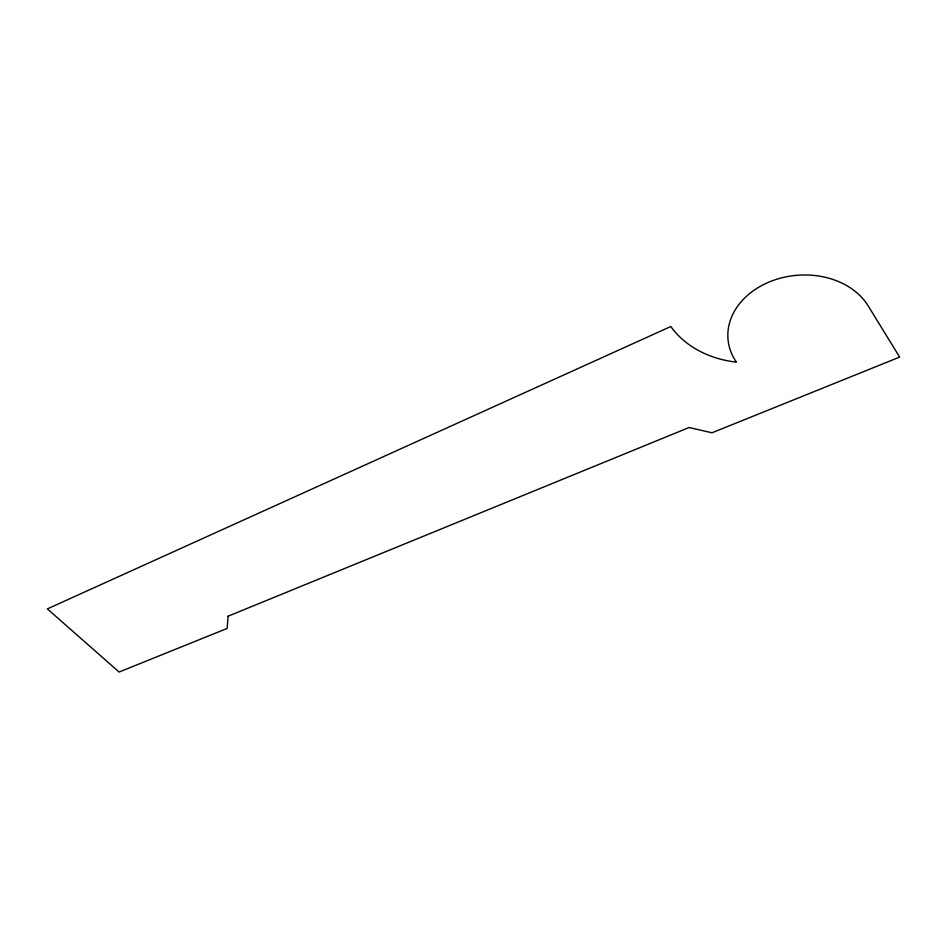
<?xml version="1.0" encoding="UTF-8"?>
<svg xmlns="http://www.w3.org/2000/svg" width="947" height="947" viewBox="0 0 947 947"><rect width="100%" height="100%" fill="white"/><g stroke="black" fill="none" stroke-linecap="round" stroke-linejoin="round"><path stroke-width="1.42" d="M228.12 616.189L227.114 628.453L119.097 672.039L47.35 608.897L670.807 326.514A93.007 75.31 -4.1 0 0 736.399 362.121A73.795 57.708 -5.1 0 1 768.526 282.277A73.795 57.708 -5.1 0 1 868.139 305.834L899.65 357.09L712.049 432.779L689.061 427.523L228.12 616.189"/></g></svg>
